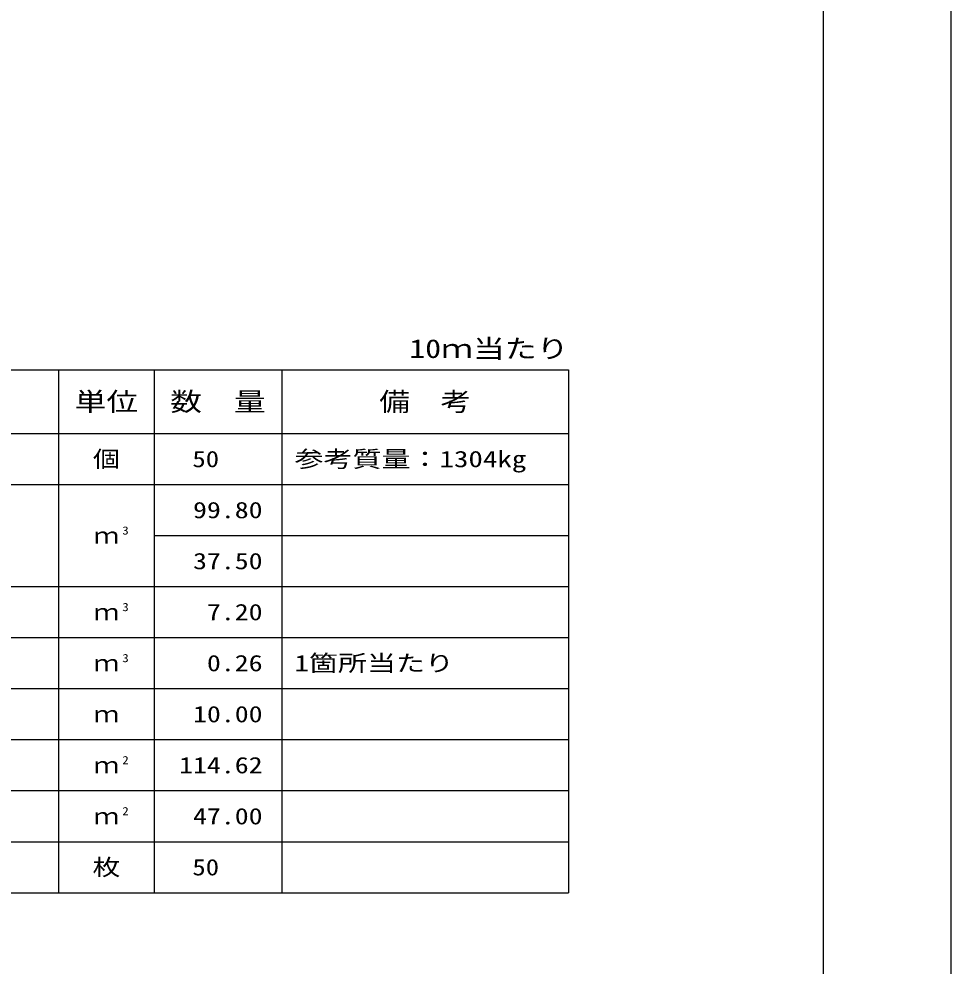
# Model space of a CAD drawing. Units: millimetres at full size; details may follow other scales. Extents: x 0 to 42050, y 0 to 29700.
# Drawn here: x 34739 to 42050, y 7425 to 14850 of the extents above; entities that cross this region are included whole.
import ezdxf
from ezdxf.enums import TextEntityAlignment as Align

# ---------------------------------------------------------------- set-up
doc = ezdxf.new("R2010")
doc.units = ezdxf.units.MM
doc.layers.add('D-MTR', color=7, linetype='Continuous')
doc.layers.add('D-MTR-TXT', color=7, linetype='Continuous')
for name, color, linetype, lineweight in [('D-MTR-FRAM', 7, 'Continuous', 25), ('D-MTR-LINE', 7, 'Continuous', 25), ('D-TTL', 2, 'Continuous', 25)]:
    doc.layers.add(name, color=color, linetype=linetype, lineweight=lineweight)
doc.styles.add('ＭＳ ゴシック', font='')
doc.styles.get('ＭＳ ゴシック').set_extended_font_data('MS Gothic')

msp = doc.modelspace()

# ---------------------------------------------------------------- linework, layer by layer
at = {"layer": 'D-MTR-FRAM'}
for p, q in [((29050, 12100), (39050, 12100)), ((39050, 12100), (39050, 8000)), ((29050, 8000), (39050, 8000))]:
    msp.add_line(p, q, dxfattribs=at)
at = {"layer": 'D-MTR-LINE'}
for p, q in [((35050, 12100), (35050, 8000)), ((35800, 12100), (35800, 8000)), ((36800, 12100), (36800, 8000)), ((29050, 11600), (39050, 11600)), ((29050, 11200), (39050, 11200)), ((35800, 10800), (39050, 10800)), ((29050, 10400), (39050, 10400)), ((29050, 10000), (39050, 10000)), ((29050, 9600), (39050, 9600)), ((29050, 9200), (39050, 9200)), ((29050, 8800), (39050, 8800)), ((29050, 8400), (39050, 8400))]:
    msp.add_line(p, q, dxfattribs=at)
at = {"layer": 'D-TTL'}
for points in [[(0, 0), (42050, 0), (42050, 29700), (0, 29700)], [(1000, 1000), (41050, 1000), (41050, 28700), (1000, 28700)]]:
    msp.add_lwpolyline(points, close=True, dxfattribs=at)

# ---------------------------------------------------------------- texts
at = {"layer": 'D-MTR', "style": 'ＭＳ ゴシック', "width": 1.25}
msp.add_text('10ｍ当たり', height=146.6, dxfattribs=at).set_placement((39050, 12148.333), align=Align.BOTTOM_RIGHT)
at = {"layer": 'D-MTR-TXT', "style": 'ＭＳ ゴシック'}
for s, height, width, p in [('単位', 146.6, 1.25, (35425, 11850)), ('数\u3000量', 146.6, 1.25, (36300, 11850)), ('備\u3000考', 146.6, 1.2, (37925, 11850)), ('個', 128.3, 1.2, (35425, 11400)), ('ｍ', 128.3, 1.15, (35425, 10800)), ('ｍ', 128.3, 1.15, (35425, 10200)), ('ｍ', 128.3, 1.15, (35425, 9800)), ('ｍ', 128.3, 1.15, (35425, 9400)), ('ｍ', 128.3, 1.15, (35425, 9000)), ('ｍ', 128.3, 1.15, (35425, 8600)), ('枚', 128.3, 1.25, (35425, 8200))]:
    msp.add_text(s, height=height, dxfattribs=dict(at, width=width)).set_placement(p, align=Align.MIDDLE_CENTER)
for s, width, p in [('50', 1.2, (36308.883, 11400)), ('99.80', 1.25, (36650, 11000)), ('37.50', 1.25, (36650, 10600)), ('7.20', 1.25, (36650, 10200)), ('0.26', 1.25, (36650, 9800)), ('10.00', 1.25, (36650, 9400)), ('114.62', 1.25, (36650, 9000)), ('47.00', 1.25, (36650, 8600)), ('50', 1.2, (36308.883, 8200))]:
    msp.add_text(s, height=128.3, dxfattribs=dict(at, width=width)).set_placement(p, align=Align.MIDDLE_RIGHT)
at = {"layer": 'D-MTR-TXT', "style": 'ＭＳ ゴシック', "width": 1.3}
for s, p in [('参考質量：1304kg', (36900, 11400)), ('1箇所当たり', (36900, 9800))]:
    msp.add_text(s, height=128.3, dxfattribs=at).set_placement(p, align=Align.MIDDLE_LEFT)
at = {"layer": 'D-MTR-TXT', "style": 'ＭＳ ゴシック', "width": 1.15}
for s, p in [('3', (35550, 10788.333)), ('3', (35550, 10188.333)), ('3', (35550, 9788.333)), ('2', (35550, 8988.333)), ('2', (35550, 8588.333))]:
    msp.add_text(s, height=64.15, dxfattribs=at).set_placement(p, align=Align.BOTTOM_LEFT)

doc.saveas('drawing.dxf')
